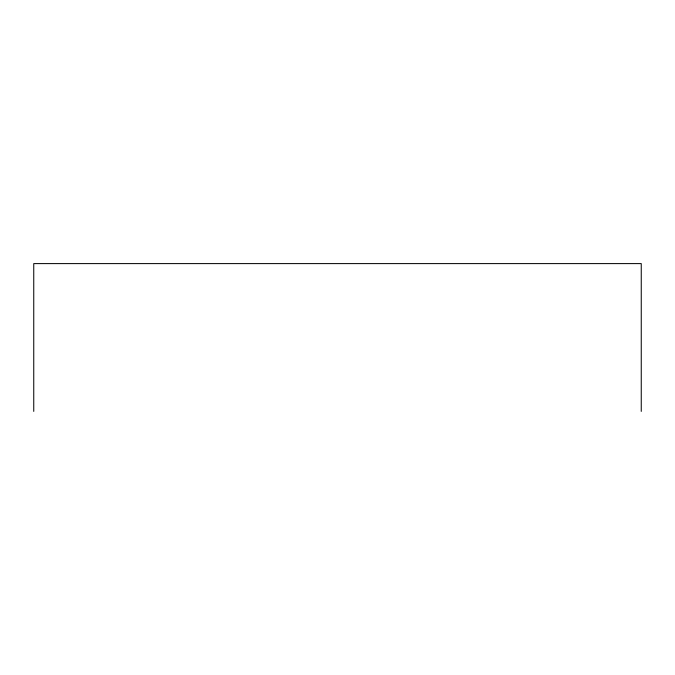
<?xml version="1.0" encoding="UTF-8"?>
<svg xmlns="http://www.w3.org/2000/svg" width="675" height="675" viewBox="0 0 675 675"><rect width="100%" height="100%" fill="white"/><g stroke="black" fill="none" stroke-linecap="round" stroke-linejoin="round"><path stroke-width="1.01" d="M641.25 411.396L641.25 263.604L33.75 263.604L33.75 411.396"/></g></svg>
